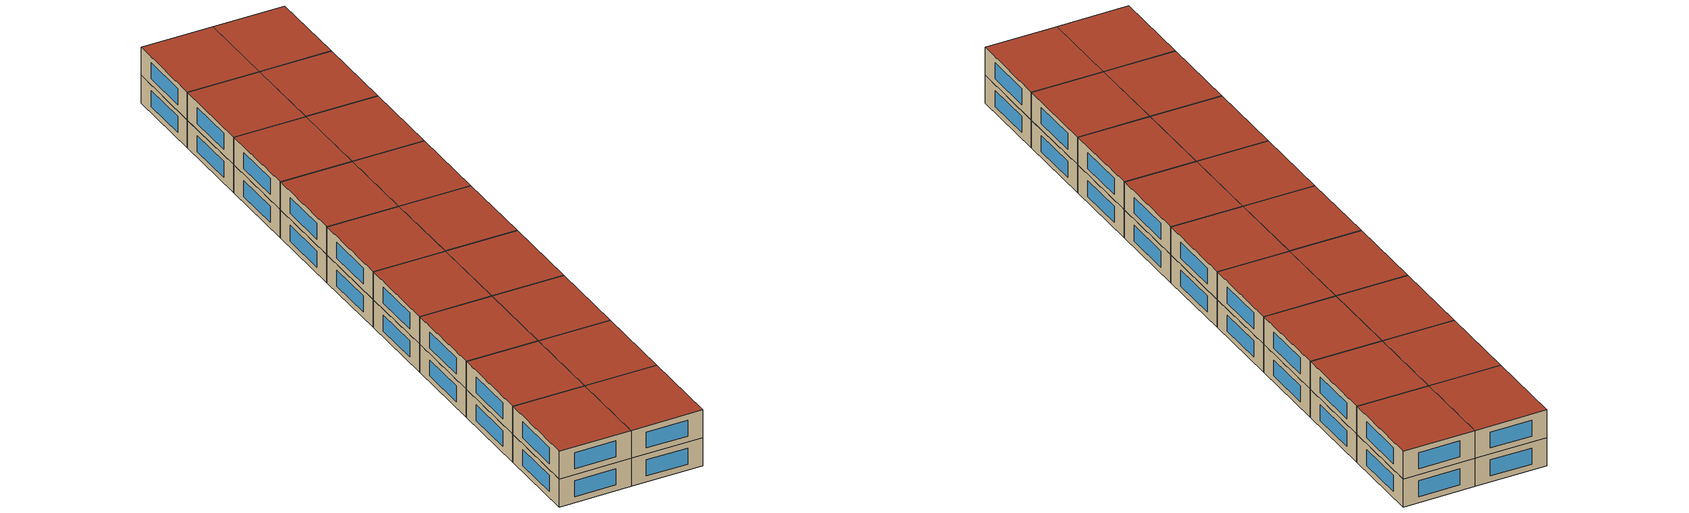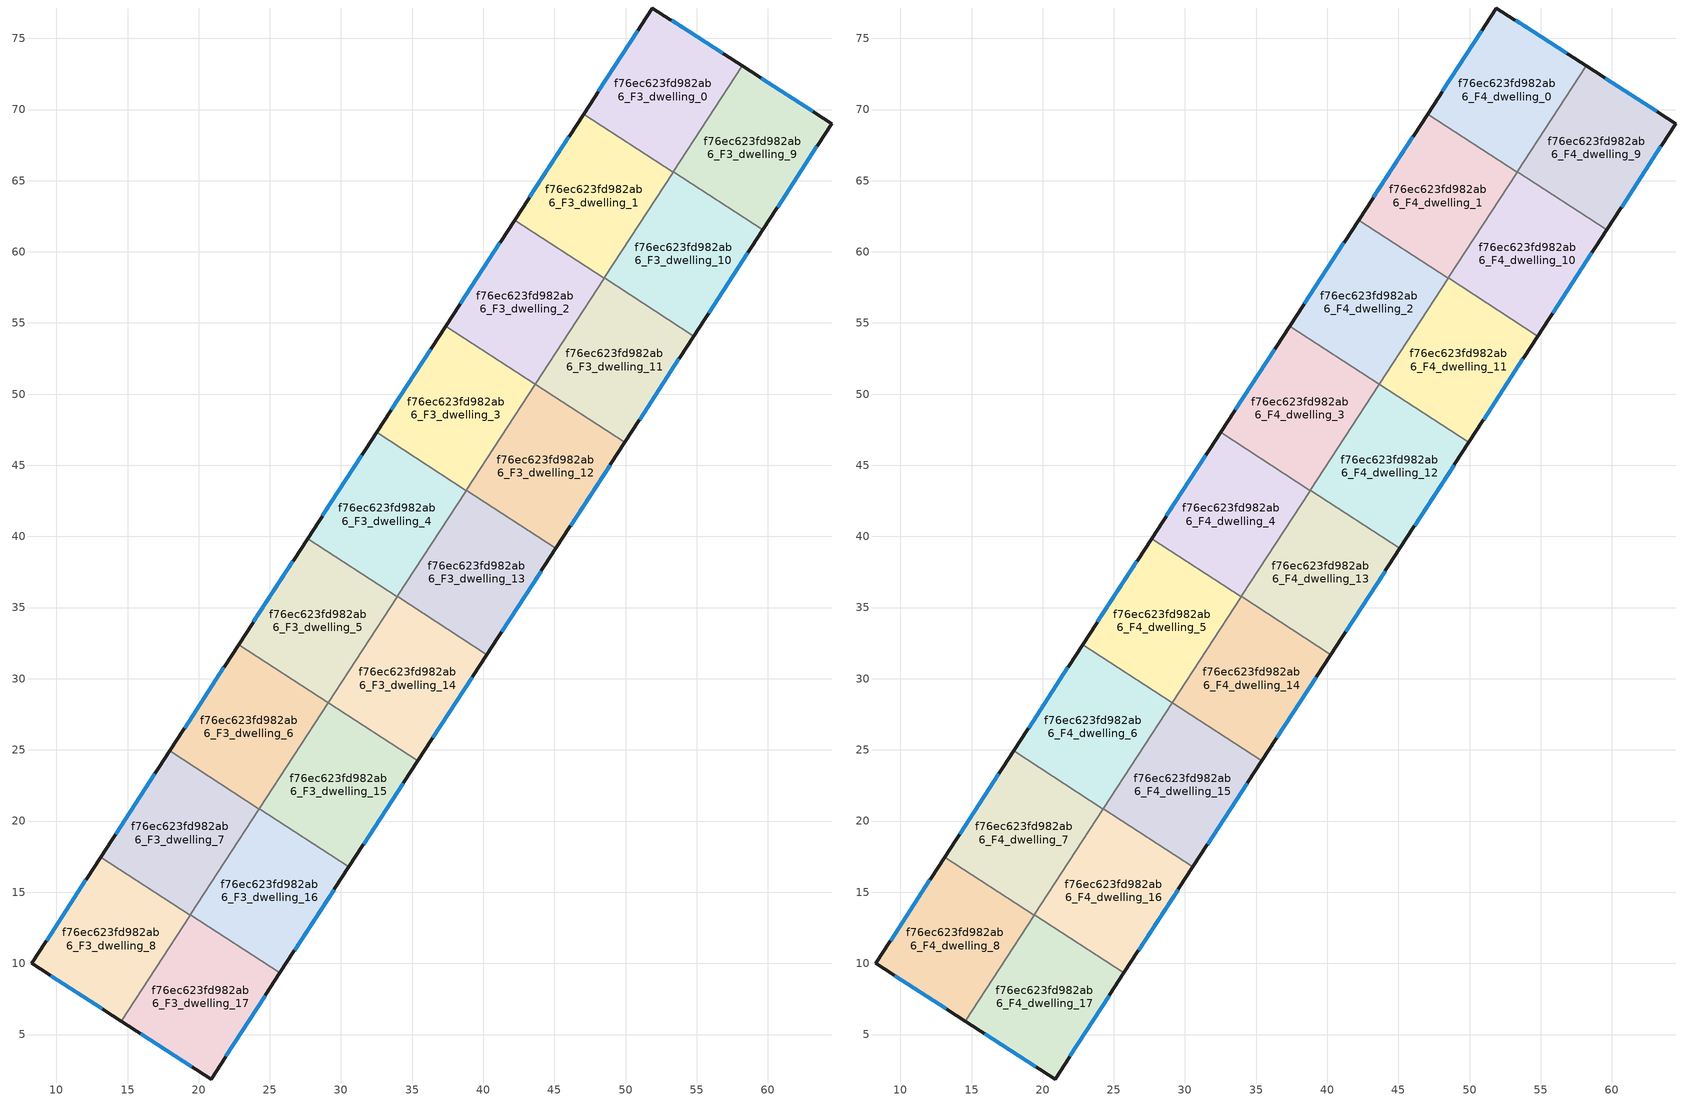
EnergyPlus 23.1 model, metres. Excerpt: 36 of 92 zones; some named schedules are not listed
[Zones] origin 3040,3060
f76ec623fd982ab6_F3_dwelling_0
 floor to f76ec623fd982ab6_F2_dwelling_0 (EU_floor_Construction): 58.19,73.07 53.34,65.6 47.05,69.68 51.89,77.13 z9
 wall outside (EU_wall_Construction): 58.19,73.07 51.89,77.13 47.05,69.68 z9:12
 wall to f76ec623fd982ab6_F3_dwelling_1 (EU_wall_Construction): 47.05,69.68 53.34,65.6 z9:12
 wall to f76ec623fd982ab6_F3_dwelling_9 (EU_wall_Construction): 53.35,65.62 58.19,73.07 z9:12
 wall to f76ec623fd982ab6_F3_dwelling_10 (EU_wall_Construction): 53.34,65.6 53.35,65.62 z9:12
 window (EU_Window_Construction): 50.85,75.54 48.09,71.28 / 56.84,73.94 53.24,76.26 z9.64:11.36
f76ec623fd982ab6_F3_dwelling_1
 floor to f76ec623fd982ab6_F2_dwelling_1 (EU_floor_Construction): 53.34,65.6 48.49,58.14 42.2,62.22 47.05,69.68 z9
 wall outside (EU_wall_Construction): 47.05,69.68 42.2,62.22 z9:12
 wall to f76ec623fd982ab6_F3_dwelling_2 (EU_wall_Construction): 42.2,62.22 48.49,58.14 z9:12
 wall to f76ec623fd982ab6_F3_dwelling_10 (EU_wall_Construction): 48.5,58.16 53.34,65.6 z9:12
 wall to f76ec623fd982ab6_F3_dwelling_11 (EU_wall_Construction): 48.49,58.14 48.5,58.16 z9:12
 window (EU_Window_Construction): 46.01,68.09 43.24,63.82 z9.64:11.36
f76ec623fd982ab6_F3_dwelling_10
 floor to f76ec623fd982ab6_F2_dwelling_10 (EU_floor_Construction): 59.64,61.53 54.79,54.07 48.5,58.16 53.35,65.62 z9
 wall outside (EU_wall_Construction): 54.79,54.07 59.64,61.53 z9:12
 wall to f76ec623fd982ab6_F3_dwelling_9 (EU_wall_Construction): 59.64,61.53 53.35,65.62 z9:12
 wall to f76ec623fd982ab6_F3_dwelling_11 (EU_wall_Construction): 48.5,58.16 54.79,54.07 z9:12
 window (EU_Window_Construction): 55.83,55.67 58.6,59.94 z9.64:11.36
f76ec623fd982ab6_F3_dwelling_11
 floor to f76ec623fd982ab6_F2_dwelling_11 (EU_floor_Construction): 54.79,54.07 49.94,46.62 43.66,50.7 48.5,58.16 z9
 wall outside (EU_wall_Construction): 49.94,46.62 54.79,54.07 z9:12
 wall to f76ec623fd982ab6_F3_dwelling_12 (EU_wall_Construction): 43.66,50.7 49.94,46.62 z9:12
 wall to f76ec623fd982ab6_F3_dwelling_2 (EU_wall_Construction): 48.49,58.14 43.66,50.7 z9:12
 window (EU_Window_Construction): 50.98,48.21 53.75,52.48 z9.64:11.36
f76ec623fd982ab6_F3_dwelling_12
 floor to f76ec623fd982ab6_F2_dwelling_12 (EU_floor_Construction): 49.94,46.62 45.1,39.16 38.81,43.24 43.66,50.7 z9
 wall outside (EU_wall_Construction): 45.1,39.16 49.94,46.62 z9:12
 wall to f76ec623fd982ab6_F3_dwelling_13 (EU_wall_Construction): 38.81,43.24 45.1,39.16 z9:12
 wall to f76ec623fd982ab6_F3_dwelling_3 (EU_wall_Construction): 43.64,50.68 38.81,43.24 z9:12
 wall to f76ec623fd982ab6_F3_dwelling_2 (EU_wall_Construction): 43.65,50.7 43.64,50.68 z9:12
 window (EU_Window_Construction): 46.13,40.75 48.9,45.02 z9.64:11.36
f76ec623fd982ab6_F3_dwelling_13
 floor to f76ec623fd982ab6_F2_dwelling_13 (EU_floor_Construction): 45.1,39.16 40.25,31.7 33.96,35.78 38.81,43.24 z9
 wall outside (EU_wall_Construction): 40.25,31.7 45.1,39.16 z9:12
 wall to f76ec623fd982ab6_F3_dwelling_14 (EU_wall_Construction): 33.96,35.78 40.25,31.7 z9:12
 wall to f76ec623fd982ab6_F3_dwelling_4 (EU_wall_Construction): 38.8,43.22 33.96,35.78 z9:12
 wall to f76ec623fd982ab6_F3_dwelling_3 (EU_wall_Construction): 38.81,43.24 38.8,43.22 z9:12
 window (EU_Window_Construction): 41.29,33.3 44.06,37.56 z9.64:11.36
f76ec623fd982ab6_F3_dwelling_14
 floor to f76ec623fd982ab6_F2_dwelling_14 (EU_floor_Construction): 40.25,31.7 35.4,24.24 29.11,28.33 33.96,35.78 z9
 wall outside (EU_wall_Construction): 35.4,24.24 40.25,31.7 z9:12
 wall to f76ec623fd982ab6_F3_dwelling_15 (EU_wall_Construction): 29.11,28.33 35.4,24.24 z9:12
 wall to f76ec623fd982ab6_F3_dwelling_5 (EU_wall_Construction): 33.95,35.76 29.11,28.33 z9:12
 wall to f76ec623fd982ab6_F3_dwelling_4 (EU_wall_Construction): 33.96,35.78 33.95,35.76 z9:12
 window (EU_Window_Construction): 36.44,25.84 39.21,30.1 z9.64:11.36
f76ec623fd982ab6_F3_dwelling_15
 floor to f76ec623fd982ab6_F2_dwelling_15 (EU_floor_Construction): 35.4,24.24 30.56,16.78 24.27,20.87 29.11,28.33 z9
 wall outside (EU_wall_Construction): 30.56,16.78 35.4,24.24 z9:12
 wall to f76ec623fd982ab6_F3_dwelling_16 (EU_wall_Construction): 24.27,20.87 30.56,16.78 z9:12
 wall to f76ec623fd982ab6_F3_dwelling_6 (EU_wall_Construction): 29.1,28.3 24.27,20.87 z9:12
 wall to f76ec623fd982ab6_F3_dwelling_5 (EU_wall_Construction): 29.11,28.33 29.1,28.3 z9:12
 window (EU_Window_Construction): 31.59,18.38 34.36,22.64 z9.64:11.36
f76ec623fd982ab6_F3_dwelling_16
 floor to f76ec623fd982ab6_F2_dwelling_16 (EU_floor_Construction): 30.56,16.78 25.71,9.32 19.42,13.41 24.27,20.87 z9
 wall outside (EU_wall_Construction): 25.71,9.32 30.56,16.78 z9:12
 wall to f76ec623fd982ab6_F3_dwelling_17 (EU_wall_Construction): 19.42,13.41 25.71,9.32 z9:12
 wall to f76ec623fd982ab6_F3_dwelling_7 (EU_wall_Construction): 24.25,20.85 19.42,13.41 z9:12
 wall to f76ec623fd982ab6_F3_dwelling_6 (EU_wall_Construction): 24.27,20.87 24.26,20.85 z9:12
 window (EU_Window_Construction): 26.75,10.92 29.52,15.18 z9.64:11.36
f76ec623fd982ab6_F3_dwelling_17
 floor to f76ec623fd982ab6_F2_dwelling_17 (EU_floor_Construction): 25.71,9.32 20.87,1.87 14.57,5.94 19.42,13.41 z9
 wall outside (EU_wall_Construction): 14.57,5.94 20.87,1.87 25.71,9.32 z9:12
 wall to f76ec623fd982ab6_F3_dwelling_8 (EU_wall_Construction): 19.41,13.39 14.57,5.94 z9:12
 wall to f76ec623fd982ab6_F3_dwelling_7 (EU_wall_Construction): 19.42,13.41 19.41,13.39 z9:12
 window (EU_Window_Construction): 21.91,3.47 24.67,7.73 / 15.92,5.07 19.52,2.74 z9.64:11.36
f76ec623fd982ab6_F3_dwelling_2
 floor to f76ec623fd982ab6_F2_dwelling_2 (EU_floor_Construction): 48.49,58.14 43.64,50.68 37.35,54.77 42.2,62.22 z9
 wall outside (EU_wall_Construction): 42.2,62.22 37.35,54.77 z9:12
 wall to f76ec623fd982ab6_F3_dwelling_3 (EU_wall_Construction): 37.35,54.77 43.64,50.68 z9:12
 window (EU_Window_Construction): 41.16,60.63 38.39,56.36 z9.64:11.36
f76ec623fd982ab6_F3_dwelling_3
 floor to f76ec623fd982ab6_F2_dwelling_3 (EU_floor_Construction): 43.64,50.68 38.79,43.22 32.51,47.31 37.35,54.77 z9
 wall outside (EU_wall_Construction): 37.35,54.77 32.51,47.31 z9:12
 wall to f76ec623fd982ab6_F3_dwelling_4 (EU_wall_Construction): 32.51,47.31 38.79,43.22 z9:12
 window (EU_Window_Construction): 36.32,53.17 33.55,48.91 z9.64:11.36
f76ec623fd982ab6_F3_dwelling_4
 floor to f76ec623fd982ab6_F2_dwelling_4 (EU_floor_Construction): 38.79,43.22 33.95,35.76 27.66,39.85 32.51,47.31 z9
 wall outside (EU_wall_Construction): 32.51,47.31 27.66,39.85 z9:12
 wall to f76ec623fd982ab6_F3_dwelling_5 (EU_wall_Construction): 27.66,39.85 33.95,35.76 z9:12
 window (EU_Window_Construction): 31.47,45.71 28.7,41.45 z9.64:11.36
f76ec623fd982ab6_F3_dwelling_5
 floor to f76ec623fd982ab6_F2_dwelling_5 (EU_floor_Construction): 33.95,35.76 29.1,28.3 22.82,32.39 27.66,39.85 z9
 wall outside (EU_wall_Construction): 27.66,39.85 22.82,32.39 z9:12
 wall to f76ec623fd982ab6_F3_dwelling_6 (EU_wall_Construction): 22.82,32.39 29.1,28.3 z9:12
 window (EU_Window_Construction): 26.62,38.25 23.85,33.99 z9.64:11.36
f76ec623fd982ab6_F3_dwelling_6
 floor to f76ec623fd982ab6_F2_dwelling_6 (EU_floor_Construction): 29.1,28.3 24.26,20.85 17.97,24.93 22.82,32.39 z9
 wall outside (EU_wall_Construction): 22.82,32.39 17.97,24.93 z9:12
 wall to f76ec623fd982ab6_F3_dwelling_7 (EU_wall_Construction): 17.97,24.93 24.26,20.85 z9:12
 window (EU_Window_Construction): 21.78,30.79 19.01,26.53 z9.64:11.36
f76ec623fd982ab6_F3_dwelling_7
 floor to f76ec623fd982ab6_F2_dwelling_7 (EU_floor_Construction): 24.26,20.85 19.41,13.39 13.12,17.47 17.97,24.93 z9
 wall outside (EU_wall_Construction): 17.97,24.93 13.12,17.47 z9:12
 wall to f76ec623fd982ab6_F3_dwelling_8 (EU_wall_Construction): 13.12,17.47 19.41,13.39 z9:12
 window (EU_Window_Construction): 16.93,23.33 14.16,19.07 z9.64:11.36
f76ec623fd982ab6_F3_dwelling_8
 floor to f76ec623fd982ab6_F2_dwelling_8 (EU_floor_Construction): 19.41,13.39 14.57,5.94 8.27,10 13.12,17.47 z9
 wall outside (EU_wall_Construction): 13.12,17.47 8.27,10 14.57,5.94 z9:12
 window (EU_Window_Construction): 9.62,9.13 13.22,6.81 / 12.08,15.87 9.31,11.6 z9.64:11.36
f76ec623fd982ab6_F3_dwelling_9
 floor to f76ec623fd982ab6_F2_dwelling_9 (EU_floor_Construction): 64.49,69 59.64,61.53 53.35,65.62 58.19,73.07 z9
 wall outside (EU_wall_Construction): 59.64,61.53 64.49,69 58.19,73.07 z9:12
 window (EU_Window_Construction): 63.14,69.87 59.54,72.2 / 60.68,63.13 63.45,67.4 z9.64:11.36
f76ec623fd982ab6_F4_dwelling_0
 floor to f76ec623fd982ab6_F3_dwelling_0 (EU_floor_Construction): 58.19,73.07 53.34,65.6 47.05,69.68 51.89,77.13 z12
 wall outside (EU_wall_Construction): 58.19,73.07 51.89,77.13 47.05,69.68 z12:15
 wall to f76ec623fd982ab6_F4_dwelling_1 (EU_wall_Construction): 47.05,69.68 53.34,65.6 z12:15
 wall to f76ec623fd982ab6_F4_dwelling_9 (EU_wall_Construction): 53.35,65.62 58.19,73.07 z12:15
 wall to f76ec623fd982ab6_F4_dwelling_10 (EU_wall_Construction): 53.34,65.6 53.35,65.62 z12:15
 window (EU_Window_Construction): 50.85,75.54 48.09,71.28 / 56.84,73.94 53.24,76.26 z12.64:14.36
 roof outside (EU_roof_Construction): 53.34,65.6 58.19,73.07 51.89,77.13 47.05,69.68 z15
f76ec623fd982ab6_F4_dwelling_1
 floor to f76ec623fd982ab6_F3_dwelling_1 (EU_floor_Construction): 53.34,65.6 48.49,58.14 42.2,62.22 47.05,69.68 z12
 wall outside (EU_wall_Construction): 47.05,69.68 42.2,62.22 z12:15
 wall to f76ec623fd982ab6_F4_dwelling_2 (EU_wall_Construction): 42.2,62.22 48.49,58.14 z12:15
 wall to f76ec623fd982ab6_F4_dwelling_10 (EU_wall_Construction): 48.5,58.16 53.34,65.6 z12:15
 wall to f76ec623fd982ab6_F4_dwelling_11 (EU_wall_Construction): 48.49,58.14 48.5,58.16 z12:15
 window (EU_Window_Construction): 46.01,68.09 43.24,63.82 z12.64:14.36
 roof outside (EU_roof_Construction): 48.49,58.14 53.34,65.6 47.05,69.68 42.2,62.22 z15
f76ec623fd982ab6_F4_dwelling_10
 floor to f76ec623fd982ab6_F3_dwelling_10 (EU_floor_Construction): 59.64,61.53 54.79,54.07 48.5,58.16 53.35,65.62 z12
 wall outside (EU_wall_Construction): 54.79,54.07 59.64,61.53 z12:15
 wall to f76ec623fd982ab6_F4_dwelling_9 (EU_wall_Construction): 59.64,61.53 53.35,65.62 z12:15
 wall to f76ec623fd982ab6_F4_dwelling_11 (EU_wall_Construction): 48.5,58.16 54.79,54.07 z12:15
 window (EU_Window_Construction): 55.83,55.67 58.6,59.94 z12.64:14.36
 roof outside (EU_roof_Construction): 54.79,54.07 59.64,61.53 53.35,65.62 48.5,58.16 z15
f76ec623fd982ab6_F4_dwelling_11
 floor to f76ec623fd982ab6_F3_dwelling_11 (EU_floor_Construction): 54.79,54.07 49.94,46.62 43.66,50.7 48.5,58.16 z12
 wall outside (EU_wall_Construction): 49.94,46.62 54.79,54.07 z12:15
 wall to f76ec623fd982ab6_F4_dwelling_12 (EU_wall_Construction): 43.66,50.7 49.94,46.62 z12:15
 wall to f76ec623fd982ab6_F4_dwelling_2 (EU_wall_Construction): 48.49,58.14 43.66,50.7 z12:15
 window (EU_Window_Construction): 50.98,48.21 53.75,52.48 z12.64:14.36
 roof outside (EU_roof_Construction): 49.94,46.62 54.79,54.07 48.5,58.16 43.66,50.7 z15
f76ec623fd982ab6_F4_dwelling_12
 floor to f76ec623fd982ab6_F3_dwelling_12 (EU_floor_Construction): 49.94,46.62 45.1,39.16 38.81,43.24 43.66,50.7 z12
 wall outside (EU_wall_Construction): 45.1,39.16 49.94,46.62 z12:15
 wall to f76ec623fd982ab6_F4_dwelling_13 (EU_wall_Construction): 38.81,43.24 45.1,39.16 z12:15
 wall to f76ec623fd982ab6_F4_dwelling_3 (EU_wall_Construction): 43.64,50.68 38.81,43.24 z12:15
 wall to f76ec623fd982ab6_F4_dwelling_2 (EU_wall_Construction): 43.65,50.7 43.64,50.68 z12:15
 window (EU_Window_Construction): 46.13,40.75 48.9,45.02 z12.64:14.36
 roof outside (EU_roof_Construction): 45.1,39.16 49.94,46.62 43.66,50.7 38.81,43.24 z15
f76ec623fd982ab6_F4_dwelling_13
 floor to f76ec623fd982ab6_F3_dwelling_13 (EU_floor_Construction): 45.1,39.16 40.25,31.7 33.96,35.78 38.81,43.24 z12
 wall outside (EU_wall_Construction): 40.25,31.7 45.1,39.16 z12:15
 wall to f76ec623fd982ab6_F4_dwelling_14 (EU_wall_Construction): 33.96,35.78 40.25,31.7 z12:15
 wall to f76ec623fd982ab6_F4_dwelling_4 (EU_wall_Construction): 38.8,43.22 33.96,35.78 z12:15
 wall to f76ec623fd982ab6_F4_dwelling_3 (EU_wall_Construction): 38.81,43.24 38.8,43.22 z12:15
 window (EU_Window_Construction): 41.29,33.3 44.06,37.56 z12.64:14.36
 roof outside (EU_roof_Construction): 40.25,31.7 45.1,39.16 38.81,43.24 33.96,35.78 z15
f76ec623fd982ab6_F4_dwelling_14
 floor to f76ec623fd982ab6_F3_dwelling_14 (EU_floor_Construction): 40.25,31.7 35.4,24.24 29.11,28.33 33.96,35.78 z12
 wall outside (EU_wall_Construction): 35.4,24.24 40.25,31.7 z12:15
 wall to f76ec623fd982ab6_F4_dwelling_15 (EU_wall_Construction): 29.11,28.33 35.4,24.24 z12:15
 wall to f76ec623fd982ab6_F4_dwelling_5 (EU_wall_Construction): 33.95,35.76 29.11,28.33 z12:15
 wall to f76ec623fd982ab6_F4_dwelling_4 (EU_wall_Construction): 33.96,35.78 33.95,35.76 z12:15
 window (EU_Window_Construction): 36.44,25.84 39.21,30.1 z12.64:14.36
 roof outside (EU_roof_Construction): 35.4,24.24 40.25,31.7 33.96,35.78 29.11,28.33 z15
f76ec623fd982ab6_F4_dwelling_15
 floor to f76ec623fd982ab6_F3_dwelling_15 (EU_floor_Construction): 35.4,24.24 30.56,16.78 24.27,20.87 29.11,28.33 z12
 wall outside (EU_wall_Construction): 30.56,16.78 35.4,24.24 z12:15
 wall to f76ec623fd982ab6_F4_dwelling_16 (EU_wall_Construction): 24.27,20.87 30.56,16.78 z12:15
 wall to f76ec623fd982ab6_F4_dwelling_6 (EU_wall_Construction): 29.1,28.3 24.27,20.87 z12:15
 wall to f76ec623fd982ab6_F4_dwelling_5 (EU_wall_Construction): 29.11,28.33 29.1,28.3 z12:15
 window (EU_Window_Construction): 31.59,18.38 34.36,22.64 z12.64:14.36
 roof outside (EU_roof_Construction): 30.56,16.78 35.4,24.24 29.11,28.33 24.27,20.87 z15
f76ec623fd982ab6_F4_dwelling_16
 floor to f76ec623fd982ab6_F3_dwelling_16 (EU_floor_Construction): 30.56,16.78 25.71,9.32 19.42,13.41 24.27,20.87 z12
 wall outside (EU_wall_Construction): 25.71,9.32 30.56,16.78 z12:15
 wall to f76ec623fd982ab6_F4_dwelling_17 (EU_wall_Construction): 19.42,13.41 25.71,9.32 z12:15
 wall to f76ec623fd982ab6_F4_dwelling_7 (EU_wall_Construction): 24.25,20.85 19.42,13.41 z12:15
 wall to f76ec623fd982ab6_F4_dwelling_6 (EU_wall_Construction): 24.27,20.87 24.26,20.85 z12:15
 window (EU_Window_Construction): 26.75,10.92 29.52,15.18 z12.64:14.36
 roof outside (EU_roof_Construction): 25.71,9.32 30.56,16.78 24.27,20.87 19.42,13.41 z15
f76ec623fd982ab6_F4_dwelling_17
 floor to f76ec623fd982ab6_F3_dwelling_17 (EU_floor_Construction): 25.71,9.32 20.87,1.87 14.57,5.94 19.42,13.41 z12
 wall outside (EU_wall_Construction): 14.57,5.94 20.87,1.87 25.71,9.32 z12:15
 wall to f76ec623fd982ab6_F4_dwelling_8 (EU_wall_Construction): 19.41,13.39 14.57,5.94 z12:15
 wall to f76ec623fd982ab6_F4_dwelling_7 (EU_wall_Construction): 19.42,13.41 19.41,13.39 z12:15
 window (EU_Window_Construction): 21.91,3.47 24.67,7.73 / 15.92,5.07 19.52,2.74 z12.64:14.36
 roof outside (EU_roof_Construction): 20.87,1.87 25.71,9.32 19.42,13.41 14.57,5.94 z15
f76ec623fd982ab6_F4_dwelling_2
 floor to f76ec623fd982ab6_F3_dwelling_2 (EU_floor_Construction): 48.49,58.14 43.64,50.68 37.35,54.77 42.2,62.22 z12
 wall outside (EU_wall_Construction): 42.2,62.22 37.35,54.77 z12:15
 wall to f76ec623fd982ab6_F4_dwelling_3 (EU_wall_Construction): 37.35,54.77 43.64,50.68 z12:15
 window (EU_Window_Construction): 41.16,60.63 38.39,56.36 z12.64:14.36
 roof outside (EU_roof_Construction): 43.64,50.68 48.49,58.14 42.2,62.22 37.35,54.77 z15
f76ec623fd982ab6_F4_dwelling_3
 floor to f76ec623fd982ab6_F3_dwelling_3 (EU_floor_Construction): 43.64,50.68 38.79,43.22 32.51,47.31 37.35,54.77 z12
 wall outside (EU_wall_Construction): 37.35,54.77 32.51,47.31 z12:15
 wall to f76ec623fd982ab6_F4_dwelling_4 (EU_wall_Construction): 32.51,47.31 38.79,43.22 z12:15
 window (EU_Window_Construction): 36.32,53.17 33.55,48.91 z12.64:14.36
 roof outside (EU_roof_Construction): 38.79,43.22 43.64,50.68 37.35,54.77 32.51,47.31 z15
f76ec623fd982ab6_F4_dwelling_4
 floor to f76ec623fd982ab6_F3_dwelling_4 (EU_floor_Construction): 38.79,43.22 33.95,35.76 27.66,39.85 32.51,47.31 z12
 wall outside (EU_wall_Construction): 32.51,47.31 27.66,39.85 z12:15
 wall to f76ec623fd982ab6_F4_dwelling_5 (EU_wall_Construction): 27.66,39.85 33.95,35.76 z12:15
 window (EU_Window_Construction): 31.47,45.71 28.7,41.45 z12.64:14.36
 roof outside (EU_roof_Construction): 33.95,35.76 38.79,43.22 32.51,47.31 27.66,39.85 z15
f76ec623fd982ab6_F4_dwelling_5
 floor to f76ec623fd982ab6_F3_dwelling_5 (EU_floor_Construction): 33.95,35.76 29.1,28.3 22.82,32.39 27.66,39.85 z12
 wall outside (EU_wall_Construction): 27.66,39.85 22.82,32.39 z12:15
 wall to f76ec623fd982ab6_F4_dwelling_6 (EU_wall_Construction): 22.82,32.39 29.1,28.3 z12:15
 window (EU_Window_Construction): 26.62,38.25 23.85,33.99 z12.64:14.36
 roof outside (EU_roof_Construction): 29.1,28.3 33.95,35.76 27.66,39.85 22.82,32.39 z15
f76ec623fd982ab6_F4_dwelling_6
 floor to f76ec623fd982ab6_F3_dwelling_6 (EU_floor_Construction): 29.1,28.3 24.26,20.85 17.97,24.93 22.82,32.39 z12
 wall outside (EU_wall_Construction): 22.82,32.39 17.97,24.93 z12:15
 wall to f76ec623fd982ab6_F4_dwelling_7 (EU_wall_Construction): 17.97,24.93 24.26,20.85 z12:15
 window (EU_Window_Construction): 21.78,30.79 19.01,26.53 z12.64:14.36
 roof outside (EU_roof_Construction): 24.26,20.85 29.1,28.3 22.82,32.39 17.97,24.93 z15
f76ec623fd982ab6_F4_dwelling_7
 floor to f76ec623fd982ab6_F3_dwelling_7 (EU_floor_Construction): 24.26,20.85 19.41,13.39 13.12,17.47 17.97,24.93 z12
 wall outside (EU_wall_Construction): 17.97,24.93 13.12,17.47 z12:15
 wall to f76ec623fd982ab6_F4_dwelling_8 (EU_wall_Construction): 13.12,17.47 19.41,13.39 z12:15
 window (EU_Window_Construction): 16.93,23.33 14.16,19.07 z12.64:14.36
 roof outside (EU_roof_Construction): 19.41,13.39 24.26,20.85 17.97,24.93 13.12,17.47 z15
f76ec623fd982ab6_F4_dwelling_8
 floor to f76ec623fd982ab6_F3_dwelling_8 (EU_floor_Construction): 19.41,13.39 14.57,5.94 8.27,10 13.12,17.47 z12
 wall outside (EU_wall_Construction): 13.12,17.47 8.27,10 14.57,5.94 z12:15
 window (EU_Window_Construction): 9.62,9.13 13.22,6.81 / 12.08,15.87 9.31,11.6 z12.64:14.36
 roof outside (EU_roof_Construction): 14.57,5.94 19.41,13.39 13.12,17.47 8.27,10 z15
f76ec623fd982ab6_F4_dwelling_9
 floor to f76ec623fd982ab6_F3_dwelling_9 (EU_floor_Construction): 64.49,69 59.64,61.53 53.35,65.62 58.19,73.07 z12
 wall outside (EU_wall_Construction): 59.64,61.53 64.49,69 58.19,73.07 z12:15
 window (EU_Window_Construction): 63.14,69.87 59.54,72.2 / 60.68,63.13 63.45,67.4 z12.64:14.36
 roof outside (EU_roof_Construction): 59.64,61.53 64.49,69 58.19,73.07 53.35,65.62 z15
[Building]
EU S2 Campaign: North Axis=0; Terrain=City; Solar Distribution=FullExterior
[Site:Location]
Yerevan-Zvartnots.Intl.AP: Latitude=40.15; Longitude=44.383; Time Zone=4; Elevation=854
[SizingPeriod:WeatherFileDays]
AnnualSizingPeriod: Begin Month=1; Begin Day of Month=1; End Month=12; End Day of Month=31; Day of Week for Start Day=Monday; Use Weather File Daylight Saving Period=No; Use Weather File Rain and Snow Indicators=No
[MATERIAL]
EU_InternalMass_Material: Roughness=MediumRough; Thickness=0.1; Conductivity=1; Density=1800; Specific Heat=900; Thermal Absorptance=0.9; Solar Absorptance=0.7; Visible Absorptance=0.7
[MATERIAL:NOMASS] Roughness=MediumRough; Thermal Absorptance=0.9; Solar Absorptance=0.7; Visible Absorptance=0.7
Name | Thermal Resistance
EU_wall_NoMass | 1.05043
EU_roof_NoMass | 1.45357
EU_floor_NoMass | 0.478065
[WINDOWMATERIAL:SIMPLEGLAZINGSYSTEM]
EU_Window_SimpleGlazing: UFactor=2.5566; Solar Heat Gain Coefficient=0.75; Visible Transmittance=0.75
[CONSTRUCTION]
EU_wall_Construction: EU_wall_NoMass
EU_roof_Construction: EU_roof_NoMass
EU_floor_Construction: EU_floor_NoMass
EU_Window_Construction: EU_Window_SimpleGlazing
EU_InternalMass_Construction: EU_InternalMass_Material
[ZONE] Type=1; Multiplier=1; Ceiling Height=autocalculate; Floor Area=autocalculate; Part of Total Floor Area=Yes
Name | Volume
f76ec623fd982ab6_F3_dwelling_0; f76ec623fd982ab6_F4_dwelling_0 | 200.078
f76ec623fd982ab6_F3_dwelling_1; f76ec623fd982ab6_F4_dwelling_1; f76ec623fd982ab6_F3_dwelling_12; f76ec623fd982ab6_F4_dwelling_12 | 200.084
f76ec623fd982ab6_F3_dwelling_10; f76ec623fd982ab6_F4_dwelling_10; f76ec623fd982ab6_F3_dwelling_11; f76ec623fd982ab6_F4_dwelling_11; f76ec623fd982ab6_F3_dwelling_14; f76ec623fd982ab6_F4_dwelling_14 | 200.121
f76ec623fd982ab6_F3_dwelling_13; f76ec623fd982ab6_F4_dwelling_13 | 200.104
f76ec623fd982ab6_F3_dwelling_15; f76ec623fd982ab6_F4_dwelling_15 | 200.102
f76ec623fd982ab6_F3_dwelling_16; f76ec623fd982ab6_F4_dwelling_16 | 200.124
f76ec623fd982ab6_F3_dwelling_17; f76ec623fd982ab6_F4_dwelling_17 | 200.098
f76ec623fd982ab6_F3_dwelling_2; f76ec623fd982ab6_F4_dwelling_2; f76ec623fd982ab6_F3_dwelling_3; f76ec623fd982ab6_F4_dwelling_3; f76ec623fd982ab6_F3_dwelling_5; f76ec623fd982ab6_F4_dwelling_5 | 200.082
f76ec623fd982ab6_F3_dwelling_4; f76ec623fd982ab6_F4_dwelling_4 | 200.072
f76ec623fd982ab6_F3_dwelling_6; f76ec623fd982ab6_F4_dwelling_6; f76ec623fd982ab6_F3_dwelling_7; f76ec623fd982ab6_F4_dwelling_7 | 200.099
f76ec623fd982ab6_F3_dwelling_8; f76ec623fd982ab6_F4_dwelling_8 | 200.076
f76ec623fd982ab6_F3_dwelling_9; f76ec623fd982ab6_F4_dwelling_9 | 200.115
[INTERNALMASS] Construction=EU_InternalMass_Construction
Name | Zone or ZoneList | Surface Area
f76ec623fd982ab6_F3_dwelling_0_EU_InternalMass | f76ec623fd982ab6_F3_dwelling_0 | 66.6927
f76ec623fd982ab6_F3_dwelling_1_EU_InternalMass | f76ec623fd982ab6_F3_dwelling_1 | 66.6947
f76ec623fd982ab6_F3_dwelling_2_EU_InternalMass | f76ec623fd982ab6_F3_dwelling_2 | 66.694
f76ec623fd982ab6_F3_dwelling_3_EU_InternalMass | f76ec623fd982ab6_F3_dwelling_3 | 66.694
f76ec623fd982ab6_F3_dwelling_4_EU_InternalMass | f76ec623fd982ab6_F3_dwelling_4 | 66.6981
f76ec623fd982ab6_F3_dwelling_5_EU_InternalMass | f76ec623fd982ab6_F3_dwelling_5 | 66.694
f76ec623fd982ab6_F3_dwelling_6_EU_InternalMass | f76ec623fd982ab6_F3_dwelling_6 | 66.6996
f76ec623fd982ab6_F3_dwelling_7_EU_InternalMass | f76ec623fd982ab6_F3_dwelling_7 | 66.6996
f76ec623fd982ab6_F3_dwelling_8_EU_InternalMass | f76ec623fd982ab6_F3_dwelling_8 | 66.692
f76ec623fd982ab6_F3_dwelling_9_EU_InternalMass | f76ec623fd982ab6_F3_dwelling_9 | 66.705
f76ec623fd982ab6_F3_dwelling_10_EU_InternalMass | f76ec623fd982ab6_F3_dwelling_10 | 66.707
f76ec623fd982ab6_F3_dwelling_11_EU_InternalMass | f76ec623fd982ab6_F3_dwelling_11 | 66.707
f76ec623fd982ab6_F3_dwelling_12_EU_InternalMass | f76ec623fd982ab6_F3_dwelling_12 | 66.695
f76ec623fd982ab6_F3_dwelling_13_EU_InternalMass | f76ec623fd982ab6_F3_dwelling_13 | 66.7013
f76ec623fd982ab6_F3_dwelling_14_EU_InternalMass | f76ec623fd982ab6_F3_dwelling_14 | 66.707
f76ec623fd982ab6_F3_dwelling_15_EU_InternalMass | f76ec623fd982ab6_F3_dwelling_15 | 66.7007
f76ec623fd982ab6_F3_dwelling_16_EU_InternalMass | f76ec623fd982ab6_F3_dwelling_16 | 66.7078
f76ec623fd982ab6_F3_dwelling_17_EU_InternalMass | f76ec623fd982ab6_F3_dwelling_17 | 66.6994
f76ec623fd982ab6_F4_dwelling_0_EU_InternalMass | f76ec623fd982ab6_F4_dwelling_0 | 66.6927
f76ec623fd982ab6_F4_dwelling_1_EU_InternalMass | f76ec623fd982ab6_F4_dwelling_1 | 66.6947
f76ec623fd982ab6_F4_dwelling_2_EU_InternalMass | f76ec623fd982ab6_F4_dwelling_2 | 66.694
f76ec623fd982ab6_F4_dwelling_3_EU_InternalMass | f76ec623fd982ab6_F4_dwelling_3 | 66.694
f76ec623fd982ab6_F4_dwelling_4_EU_InternalMass | f76ec623fd982ab6_F4_dwelling_4 | 66.6981
f76ec623fd982ab6_F4_dwelling_5_EU_InternalMass | f76ec623fd982ab6_F4_dwelling_5 | 66.694
f76ec623fd982ab6_F4_dwelling_6_EU_InternalMass | f76ec623fd982ab6_F4_dwelling_6 | 66.6996
f76ec623fd982ab6_F4_dwelling_7_EU_InternalMass | f76ec623fd982ab6_F4_dwelling_7 | 66.6996
f76ec623fd982ab6_F4_dwelling_8_EU_InternalMass | f76ec623fd982ab6_F4_dwelling_8 | 66.692
f76ec623fd982ab6_F4_dwelling_9_EU_InternalMass | f76ec623fd982ab6_F4_dwelling_9 | 66.705
f76ec623fd982ab6_F4_dwelling_10_EU_InternalMass | f76ec623fd982ab6_F4_dwelling_10 | 66.707
f76ec623fd982ab6_F4_dwelling_11_EU_InternalMass | f76ec623fd982ab6_F4_dwelling_11 | 66.707
f76ec623fd982ab6_F4_dwelling_12_EU_InternalMass | f76ec623fd982ab6_F4_dwelling_12 | 66.695
f76ec623fd982ab6_F4_dwelling_13_EU_InternalMass | f76ec623fd982ab6_F4_dwelling_13 | 66.7013
f76ec623fd982ab6_F4_dwelling_14_EU_InternalMass | f76ec623fd982ab6_F4_dwelling_14 | 66.707
f76ec623fd982ab6_F4_dwelling_15_EU_InternalMass | f76ec623fd982ab6_F4_dwelling_15 | 66.7007
f76ec623fd982ab6_F4_dwelling_16_EU_InternalMass | f76ec623fd982ab6_F4_dwelling_16 | 66.7078
f76ec623fd982ab6_F4_dwelling_17_EU_InternalMass | f76ec623fd982ab6_F4_dwelling_17 | 66.6994
[OTHEREQUIPMENT] Fuel Type=Electricity; Design Level Calculation Method=Watts/Area; Power per Zone Floor Area=1; Fraction Latent=0; Fraction Radiant=0; Fraction Lost=0; Carbon Dioxide Generation Rate=0; EndUse Subcategory=EU_Step8_InternalGains
Name | Zone or ZoneList or Space or SpaceList | Schedule
EU_Step8_InternalGain_f76ec623fd982ab6_F3_dwelling_0_f000 | f76ec623fd982ab6_F3_dwelling_0 | EU_Step8_GainSchedule_f76ec623fd982ab6_F3_dwelling_0_f000
EU_Step8_InternalGain_f76ec623fd982ab6_F3_dwelling_1_f000 | f76ec623fd982ab6_F3_dwelling_1 | EU_Step8_GainSchedule_f76ec623fd982ab6_F3_dwelling_1_f000
EU_Step8_InternalGain_f76ec623fd982ab6_F3_dwelling_2_f000 | f76ec623fd982ab6_F3_dwelling_2 | EU_Step8_GainSchedule_f76ec623fd982ab6_F3_dwelling_2_f000
EU_Step8_InternalGain_f76ec623fd982ab6_F3_dwelling_3_f000 | f76ec623fd982ab6_F3_dwelling_3 | EU_Step8_GainSchedule_f76ec623fd982ab6_F3_dwelling_3_f000
EU_Step8_InternalGain_f76ec623fd982ab6_F3_dwelling_4_f000 | f76ec623fd982ab6_F3_dwelling_4 | EU_Step8_GainSchedule_f76ec623fd982ab6_F3_dwelling_4_f000
EU_Step8_InternalGain_f76ec623fd982ab6_F3_dwelling_5_f000 | f76ec623fd982ab6_F3_dwelling_5 | EU_Step8_GainSchedule_f76ec623fd982ab6_F3_dwelling_5_f000
EU_Step8_InternalGain_f76ec623fd982ab6_F3_dwelling_6_f000 | f76ec623fd982ab6_F3_dwelling_6 | EU_Step8_GainSchedule_f76ec623fd982ab6_F3_dwelling_6_f000
EU_Step8_InternalGain_f76ec623fd982ab6_F3_dwelling_7_f000 | f76ec623fd982ab6_F3_dwelling_7 | EU_Step8_GainSchedule_f76ec623fd982ab6_F3_dwelling_7_f000
EU_Step8_InternalGain_f76ec623fd982ab6_F3_dwelling_8_f000 | f76ec623fd982ab6_F3_dwelling_8 | EU_Step8_GainSchedule_f76ec623fd982ab6_F3_dwelling_8_f000
EU_Step8_InternalGain_f76ec623fd982ab6_F3_dwelling_9_f000 | f76ec623fd982ab6_F3_dwelling_9 | EU_Step8_GainSchedule_f76ec623fd982ab6_F3_dwelling_9_f000
EU_Step8_InternalGain_f76ec623fd982ab6_F3_dwelling_10_f000 | f76ec623fd982ab6_F3_dwelling_10 | EU_Step8_GainSchedule_f76ec623fd982ab6_F3_dwelling_10_f000
EU_Step8_InternalGain_f76ec623fd982ab6_F3_dwelling_11_f000 | f76ec623fd982ab6_F3_dwelling_11 | EU_Step8_GainSchedule_f76ec623fd982ab6_F3_dwelling_11_f000
EU_Step8_InternalGain_f76ec623fd982ab6_F3_dwelling_12_f000 | f76ec623fd982ab6_F3_dwelling_12 | EU_Step8_GainSchedule_f76ec623fd982ab6_F3_dwelling_12_f000
EU_Step8_InternalGain_f76ec623fd982ab6_F3_dwelling_13_f000 | f76ec623fd982ab6_F3_dwelling_13 | EU_Step8_GainSchedule_f76ec623fd982ab6_F3_dwelling_13_f000
EU_Step8_InternalGain_f76ec623fd982ab6_F3_dwelling_14_f000 | f76ec623fd982ab6_F3_dwelling_14 | EU_Step8_GainSchedule_f76ec623fd982ab6_F3_dwelling_14_f000
EU_Step8_InternalGain_f76ec623fd982ab6_F3_dwelling_15_f000 | f76ec623fd982ab6_F3_dwelling_15 | EU_Step8_GainSchedule_f76ec623fd982ab6_F3_dwelling_15_f000
EU_Step8_InternalGain_f76ec623fd982ab6_F3_dwelling_16_f000 | f76ec623fd982ab6_F3_dwelling_16 | EU_Step8_GainSchedule_f76ec623fd982ab6_F3_dwelling_16_f000
EU_Step8_InternalGain_f76ec623fd982ab6_F3_dwelling_17_f000 | f76ec623fd982ab6_F3_dwelling_17 | EU_Step8_GainSchedule_f76ec623fd982ab6_F3_dwelling_17_f000
EU_Step8_InternalGain_f76ec623fd982ab6_F4_dwelling_0_f000 | f76ec623fd982ab6_F4_dwelling_0 | EU_Step8_GainSchedule_f76ec623fd982ab6_F4_dwelling_0_f000
EU_Step8_InternalGain_f76ec623fd982ab6_F4_dwelling_1_f000 | f76ec623fd982ab6_F4_dwelling_1 | EU_Step8_GainSchedule_f76ec623fd982ab6_F4_dwelling_1_f000
EU_Step8_InternalGain_f76ec623fd982ab6_F4_dwelling_2_f000 | f76ec623fd982ab6_F4_dwelling_2 | EU_Step8_GainSchedule_f76ec623fd982ab6_F4_dwelling_2_f000
EU_Step8_InternalGain_f76ec623fd982ab6_F4_dwelling_3_f000 | f76ec623fd982ab6_F4_dwelling_3 | EU_Step8_GainSchedule_f76ec623fd982ab6_F4_dwelling_3_f000
EU_Step8_InternalGain_f76ec623fd982ab6_F4_dwelling_4_f000 | f76ec623fd982ab6_F4_dwelling_4 | EU_Step8_GainSchedule_f76ec623fd982ab6_F4_dwelling_4_f000
EU_Step8_InternalGain_f76ec623fd982ab6_F4_dwelling_5_f000 | f76ec623fd982ab6_F4_dwelling_5 | EU_Step8_GainSchedule_f76ec623fd982ab6_F4_dwelling_5_f000
EU_Step8_InternalGain_f76ec623fd982ab6_F4_dwelling_6_f000 | f76ec623fd982ab6_F4_dwelling_6 | EU_Step8_GainSchedule_f76ec623fd982ab6_F4_dwelling_6_f000
EU_Step8_InternalGain_f76ec623fd982ab6_F4_dwelling_7_f000 | f76ec623fd982ab6_F4_dwelling_7 | EU_Step8_GainSchedule_f76ec623fd982ab6_F4_dwelling_7_f000
EU_Step8_InternalGain_f76ec623fd982ab6_F4_dwelling_8_f000 | f76ec623fd982ab6_F4_dwelling_8 | EU_Step8_GainSchedule_f76ec623fd982ab6_F4_dwelling_8_f000
EU_Step8_InternalGain_f76ec623fd982ab6_F4_dwelling_9_f000 | f76ec623fd982ab6_F4_dwelling_9 | EU_Step8_GainSchedule_f76ec623fd982ab6_F4_dwelling_9_f000
EU_Step8_InternalGain_f76ec623fd982ab6_F4_dwelling_10_f000 | f76ec623fd982ab6_F4_dwelling_10 | EU_Step8_GainSchedule_f76ec623fd982ab6_F4_dwelling_10_f000
EU_Step8_InternalGain_f76ec623fd982ab6_F4_dwelling_11_f000 | f76ec623fd982ab6_F4_dwelling_11 | EU_Step8_GainSchedule_f76ec623fd982ab6_F4_dwelling_11_f000
EU_Step8_InternalGain_f76ec623fd982ab6_F4_dwelling_12_f000 | f76ec623fd982ab6_F4_dwelling_12 | EU_Step8_GainSchedule_f76ec623fd982ab6_F4_dwelling_12_f000
EU_Step8_InternalGain_f76ec623fd982ab6_F4_dwelling_13_f000 | f76ec623fd982ab6_F4_dwelling_13 | EU_Step8_GainSchedule_f76ec623fd982ab6_F4_dwelling_13_f000
EU_Step8_InternalGain_f76ec623fd982ab6_F4_dwelling_14_f000 | f76ec623fd982ab6_F4_dwelling_14 | EU_Step8_GainSchedule_f76ec623fd982ab6_F4_dwelling_14_f000
EU_Step8_InternalGain_f76ec623fd982ab6_F4_dwelling_15_f000 | f76ec623fd982ab6_F4_dwelling_15 | EU_Step8_GainSchedule_f76ec623fd982ab6_F4_dwelling_15_f000
EU_Step8_InternalGain_f76ec623fd982ab6_F4_dwelling_16_f000 | f76ec623fd982ab6_F4_dwelling_16 | EU_Step8_GainSchedule_f76ec623fd982ab6_F4_dwelling_16_f000
EU_Step8_InternalGain_f76ec623fd982ab6_F4_dwelling_17_f000 | f76ec623fd982ab6_F4_dwelling_17 | EU_Step8_GainSchedule_f76ec623fd982ab6_F4_dwelling_17_f000
[ZONEVENTILATION:DESIGNFLOWRATE] Schedule=EU_AlwaysOn; Design Flow Rate Calculation Method=AirChanges/Hour; Air Changes per Hour=0.557805; Ventilation Type=Natural; Fan Pressure Rise=0; Fan Total Efficiency=1; Constant Term Coefficient=1; Temperature Term Coefficient=0; Velocity Term Coefficient=0; Velocity Squared Term Coefficient=0; Minimum Indoor Temperature=-100; Maximum Indoor Temperature=100; Delta Temperature=-100; Minimum Outdoor Temperature=-100; Maximum Outdoor Temperature=100; Maximum Wind Speed=40
Name | Zone or ZoneList or Space or SpaceList
EU_ConstantAir_f76ec623fd982ab6_F3_dwelling_0 | f76ec623fd982ab6_F3_dwelling_0
EU_ConstantAir_f76ec623fd982ab6_F3_dwelling_1 | f76ec623fd982ab6_F3_dwelling_1
EU_ConstantAir_f76ec623fd982ab6_F3_dwelling_2 | f76ec623fd982ab6_F3_dwelling_2
EU_ConstantAir_f76ec623fd982ab6_F3_dwelling_3 | f76ec623fd982ab6_F3_dwelling_3
EU_ConstantAir_f76ec623fd982ab6_F3_dwelling_4 | f76ec623fd982ab6_F3_dwelling_4
EU_ConstantAir_f76ec623fd982ab6_F3_dwelling_5 | f76ec623fd982ab6_F3_dwelling_5
EU_ConstantAir_f76ec623fd982ab6_F3_dwelling_6 | f76ec623fd982ab6_F3_dwelling_6
EU_ConstantAir_f76ec623fd982ab6_F3_dwelling_7 | f76ec623fd982ab6_F3_dwelling_7
EU_ConstantAir_f76ec623fd982ab6_F3_dwelling_8 | f76ec623fd982ab6_F3_dwelling_8
EU_ConstantAir_f76ec623fd982ab6_F3_dwelling_9 | f76ec623fd982ab6_F3_dwelling_9
EU_ConstantAir_f76ec623fd982ab6_F3_dwelling_10 | f76ec623fd982ab6_F3_dwelling_10
EU_ConstantAir_f76ec623fd982ab6_F3_dwelling_11 | f76ec623fd982ab6_F3_dwelling_11
EU_ConstantAir_f76ec623fd982ab6_F3_dwelling_12 | f76ec623fd982ab6_F3_dwelling_12
EU_ConstantAir_f76ec623fd982ab6_F3_dwelling_13 | f76ec623fd982ab6_F3_dwelling_13
EU_ConstantAir_f76ec623fd982ab6_F3_dwelling_14 | f76ec623fd982ab6_F3_dwelling_14
EU_ConstantAir_f76ec623fd982ab6_F3_dwelling_15 | f76ec623fd982ab6_F3_dwelling_15
EU_ConstantAir_f76ec623fd982ab6_F3_dwelling_16 | f76ec623fd982ab6_F3_dwelling_16
EU_ConstantAir_f76ec623fd982ab6_F3_dwelling_17 | f76ec623fd982ab6_F3_dwelling_17
EU_ConstantAir_f76ec623fd982ab6_F4_dwelling_0 | f76ec623fd982ab6_F4_dwelling_0
EU_ConstantAir_f76ec623fd982ab6_F4_dwelling_1 | f76ec623fd982ab6_F4_dwelling_1
EU_ConstantAir_f76ec623fd982ab6_F4_dwelling_2 | f76ec623fd982ab6_F4_dwelling_2
EU_ConstantAir_f76ec623fd982ab6_F4_dwelling_3 | f76ec623fd982ab6_F4_dwelling_3
EU_ConstantAir_f76ec623fd982ab6_F4_dwelling_4 | f76ec623fd982ab6_F4_dwelling_4
EU_ConstantAir_f76ec623fd982ab6_F4_dwelling_5 | f76ec623fd982ab6_F4_dwelling_5
EU_ConstantAir_f76ec623fd982ab6_F4_dwelling_6 | f76ec623fd982ab6_F4_dwelling_6
EU_ConstantAir_f76ec623fd982ab6_F4_dwelling_7 | f76ec623fd982ab6_F4_dwelling_7
EU_ConstantAir_f76ec623fd982ab6_F4_dwelling_8 | f76ec623fd982ab6_F4_dwelling_8
EU_ConstantAir_f76ec623fd982ab6_F4_dwelling_9 | f76ec623fd982ab6_F4_dwelling_9
EU_ConstantAir_f76ec623fd982ab6_F4_dwelling_10 | f76ec623fd982ab6_F4_dwelling_10
EU_ConstantAir_f76ec623fd982ab6_F4_dwelling_11 | f76ec623fd982ab6_F4_dwelling_11
EU_ConstantAir_f76ec623fd982ab6_F4_dwelling_12 | f76ec623fd982ab6_F4_dwelling_12
EU_ConstantAir_f76ec623fd982ab6_F4_dwelling_13 | f76ec623fd982ab6_F4_dwelling_13
EU_ConstantAir_f76ec623fd982ab6_F4_dwelling_14 | f76ec623fd982ab6_F4_dwelling_14
EU_ConstantAir_f76ec623fd982ab6_F4_dwelling_15 | f76ec623fd982ab6_F4_dwelling_15
EU_ConstantAir_f76ec623fd982ab6_F4_dwelling_16 | f76ec623fd982ab6_F4_dwelling_16
EU_ConstantAir_f76ec623fd982ab6_F4_dwelling_17 | f76ec623fd982ab6_F4_dwelling_17
[HVACTEMPLATE:ZONE:IDEALLOADSAIRSYSTEM] System Availability Schedule=EU_AlwaysOn; Maximum Heating Supply Air Temperature=50; Minimum Cooling Supply Air Temperature=13; Maximum Heating Supply Air Humidity Ratio=0.0156; Minimum Cooling Supply Air Humidity Ratio=0.0077; Heating Limit=NoLimit; Cooling Limit=NoLimit; Heating Availability Schedule=EU_AlwaysOn; Cooling Availability Schedule=EU_CoolingOff; Dehumidification Control Type=ConstantSensibleHeatRatio; Cooling Sensible Heat Ratio=0.7; Dehumidification Setpoint=60; Humidification Control Type=None; Humidification Setpoint=30; Outdoor Air Method=None; Outdoor Air Flow Rate per Person=0.00944; Outdoor Air Flow Rate per Zone Floor Area=0; Outdoor Air Flow Rate per Zone=0; Demand Controlled Ventilation Type=None; Outdoor Air Economizer Type=NoEconomizer; Heat Recovery Type=None; Sensible Heat Recovery Effectiveness=0.7; Latent Heat Recovery Effectiveness=0.65
Name | Template Thermostat
f76ec623fd982ab6_F3_dwelling_0 | EU_HeatOnly_f76ec623fd982ab6_F3_dwelling_0
f76ec623fd982ab6_F3_dwelling_1 | EU_HeatOnly_f76ec623fd982ab6_F3_dwelling_1
f76ec623fd982ab6_F3_dwelling_2 | EU_HeatOnly_f76ec623fd982ab6_F3_dwelling_2
f76ec623fd982ab6_F3_dwelling_3 | EU_HeatOnly_f76ec623fd982ab6_F3_dwelling_3
f76ec623fd982ab6_F3_dwelling_4 | EU_HeatOnly_f76ec623fd982ab6_F3_dwelling_4
f76ec623fd982ab6_F3_dwelling_5 | EU_HeatOnly_f76ec623fd982ab6_F3_dwelling_5
f76ec623fd982ab6_F3_dwelling_6 | EU_HeatOnly_f76ec623fd982ab6_F3_dwelling_6
f76ec623fd982ab6_F3_dwelling_7 | EU_HeatOnly_f76ec623fd982ab6_F3_dwelling_7
f76ec623fd982ab6_F3_dwelling_8 | EU_HeatOnly_f76ec623fd982ab6_F3_dwelling_8
f76ec623fd982ab6_F3_dwelling_9 | EU_HeatOnly_f76ec623fd982ab6_F3_dwelling_9
f76ec623fd982ab6_F3_dwelling_10 | EU_HeatOnly_f76ec623fd982ab6_F3_dwelling_10
f76ec623fd982ab6_F3_dwelling_11 | EU_HeatOnly_f76ec623fd982ab6_F3_dwelling_11
f76ec623fd982ab6_F3_dwelling_12 | EU_HeatOnly_f76ec623fd982ab6_F3_dwelling_12
f76ec623fd982ab6_F3_dwelling_13 | EU_HeatOnly_f76ec623fd982ab6_F3_dwelling_13
f76ec623fd982ab6_F3_dwelling_14 | EU_HeatOnly_f76ec623fd982ab6_F3_dwelling_14
f76ec623fd982ab6_F3_dwelling_15 | EU_HeatOnly_f76ec623fd982ab6_F3_dwelling_15
f76ec623fd982ab6_F3_dwelling_16 | EU_HeatOnly_f76ec623fd982ab6_F3_dwelling_16
f76ec623fd982ab6_F3_dwelling_17 | EU_HeatOnly_f76ec623fd982ab6_F3_dwelling_17
f76ec623fd982ab6_F4_dwelling_0 | EU_HeatOnly_f76ec623fd982ab6_F4_dwelling_0
f76ec623fd982ab6_F4_dwelling_1 | EU_HeatOnly_f76ec623fd982ab6_F4_dwelling_1
f76ec623fd982ab6_F4_dwelling_2 | EU_HeatOnly_f76ec623fd982ab6_F4_dwelling_2
f76ec623fd982ab6_F4_dwelling_3 | EU_HeatOnly_f76ec623fd982ab6_F4_dwelling_3
f76ec623fd982ab6_F4_dwelling_4 | EU_HeatOnly_f76ec623fd982ab6_F4_dwelling_4
f76ec623fd982ab6_F4_dwelling_5 | EU_HeatOnly_f76ec623fd982ab6_F4_dwelling_5
f76ec623fd982ab6_F4_dwelling_6 | EU_HeatOnly_f76ec623fd982ab6_F4_dwelling_6
f76ec623fd982ab6_F4_dwelling_7 | EU_HeatOnly_f76ec623fd982ab6_F4_dwelling_7
f76ec623fd982ab6_F4_dwelling_8 | EU_HeatOnly_f76ec623fd982ab6_F4_dwelling_8
f76ec623fd982ab6_F4_dwelling_9 | EU_HeatOnly_f76ec623fd982ab6_F4_dwelling_9
f76ec623fd982ab6_F4_dwelling_10 | EU_HeatOnly_f76ec623fd982ab6_F4_dwelling_10
f76ec623fd982ab6_F4_dwelling_11 | EU_HeatOnly_f76ec623fd982ab6_F4_dwelling_11
f76ec623fd982ab6_F4_dwelling_12 | EU_HeatOnly_f76ec623fd982ab6_F4_dwelling_12
f76ec623fd982ab6_F4_dwelling_13 | EU_HeatOnly_f76ec623fd982ab6_F4_dwelling_13
f76ec623fd982ab6_F4_dwelling_14 | EU_HeatOnly_f76ec623fd982ab6_F4_dwelling_14
f76ec623fd982ab6_F4_dwelling_15 | EU_HeatOnly_f76ec623fd982ab6_F4_dwelling_15
f76ec623fd982ab6_F4_dwelling_16 | EU_HeatOnly_f76ec623fd982ab6_F4_dwelling_16
f76ec623fd982ab6_F4_dwelling_17 | EU_HeatOnly_f76ec623fd982ab6_F4_dwelling_17
[SIZING:ZONE] Zone Cooling Design Supply Air Temperature Input Method=SupplyAirTemperature; Zone Cooling Design Supply Air Temperature=13; Zone Heating Design Supply Air Temperature Input Method=SupplyAirTemperature; Zone Heating Design Supply Air Temperature=50; Zone Cooling Design Supply Air Humidity Ratio=0.008; Zone Heating Design Supply Air Humidity Ratio=0.008; Cooling Design Air Flow Method=DesignDay; Cooling Design Air Flow Rate=0; Cooling Minimum Air Flow per Zone Floor Area=0.000762; Cooling Minimum Air Flow=0; Cooling Minimum Air Flow Fraction=0.2; Heating Design Air Flow Method=DesignDay; Heating Design Air Flow Rate=0; Heating Maximum Air Flow per Zone Floor Area=0.002032; Heating Maximum Air Flow=0.141576; Heating Maximum Air Flow Fraction=0.3; Account for Dedicated Outdoor Air System=No; Dedicated Outdoor Air System Control Strategy=NeutralSupplyAir; Dedicated Outdoor Air Low Setpoint Temperature for Design=autosize; Dedicated Outdoor Air High Setpoint Temperature for Design=autosize; Zone Load Sizing Method=Sensible Load Only No Latent Load; Zone Latent Cooling Design Supply Air Humidity Ratio Input Method=HumidityRatioDifference; Zone Cooling Design Supply Air Humidity Ratio Difference=0.005; Zone Latent Heating Design Supply Air Humidity Ratio Input Method=HumidityRatioDifference; Zone Humidification Design Supply Air Humidity Ratio Difference=0.005
f76ec623fd982ab6_F3_dwelling_0; f76ec623fd982ab6_F3_dwelling_1; f76ec623fd982ab6_F3_dwelling_2; f76ec623fd982ab6_F3_dwelling_3; f76ec623fd982ab6_F3_dwelling_4; f76ec623fd982ab6_F3_dwelling_5; f76ec623fd982ab6_F3_dwelling_6; f76ec623fd982ab6_F3_dwelling_7; f76ec623fd982ab6_F3_dwelling_8; f76ec623fd982ab6_F3_dwelling_9; f76ec623fd982ab6_F3_dwelling_10; f76ec623fd982ab6_F3_dwelling_11; f76ec623fd982ab6_F3_dwelling_12; f76ec623fd982ab6_F3_dwelling_13; f76ec623fd982ab6_F3_dwelling_14; f76ec623fd982ab6_F3_dwelling_15; f76ec623fd982ab6_F3_dwelling_16; f76ec623fd982ab6_F3_dwelling_17; f76ec623fd982ab6_F4_dwelling_0; f76ec623fd982ab6_F4_dwelling_1; f76ec623fd982ab6_F4_dwelling_2; f76ec623fd982ab6_F4_dwelling_3; f76ec623fd982ab6_F4_dwelling_4; f76ec623fd982ab6_F4_dwelling_5; f76ec623fd982ab6_F4_dwelling_6; f76ec623fd982ab6_F4_dwelling_7; f76ec623fd982ab6_F4_dwelling_8; f76ec623fd982ab6_F4_dwelling_9; f76ec623fd982ab6_F4_dwelling_10; f76ec623fd982ab6_F4_dwelling_11; f76ec623fd982ab6_F4_dwelling_12; f76ec623fd982ab6_F4_dwelling_13; f76ec623fd982ab6_F4_dwelling_14; f76ec623fd982ab6_F4_dwelling_15; f76ec623fd982ab6_F4_dwelling_16; f76ec623fd982ab6_F4_dwelling_17
[SCHEDULE:FILE] Column Number=1; Rows to Skip at Top=0; Number of Hours of Data=8760; Column Separator=Comma; Interpolate to Timestep=No; Minutes per Item=60; Adjust Schedule for Daylight Savings=Yes
Name | File
EU_Step8_GainSchedule_f76ec623fd982ab6_F3_dwelling_0_f000 | ../../schedules/f76ec623fd982ab6/f76ec623fd982ab6_F3_dwelling_0_f000_gain.csv
EU_Step8_GainSchedule_f76ec623fd982ab6_F3_dwelling_1_f000 | ../../schedules/f76ec623fd982ab6/f76ec623fd982ab6_F3_dwelling_1_f000_gain.csv
EU_Step8_GainSchedule_f76ec623fd982ab6_F3_dwelling_2_f000 | ../../schedules/f76ec623fd982ab6/f76ec623fd982ab6_F3_dwelling_2_f000_gain.csv
EU_Step8_GainSchedule_f76ec623fd982ab6_F3_dwelling_3_f000 | ../../schedules/f76ec623fd982ab6/f76ec623fd982ab6_F3_dwelling_3_f000_gain.csv
EU_Step8_GainSchedule_f76ec623fd982ab6_F3_dwelling_4_f000 | ../../schedules/f76ec623fd982ab6/f76ec623fd982ab6_F3_dwelling_4_f000_gain.csv
EU_Step8_GainSchedule_f76ec623fd982ab6_F3_dwelling_5_f000 | ../../schedules/f76ec623fd982ab6/f76ec623fd982ab6_F3_dwelling_5_f000_gain.csv
EU_Step8_GainSchedule_f76ec623fd982ab6_F3_dwelling_6_f000 | ../../schedules/f76ec623fd982ab6/f76ec623fd982ab6_F3_dwelling_6_f000_gain.csv
EU_Step8_GainSchedule_f76ec623fd982ab6_F3_dwelling_7_f000 | ../../schedules/f76ec623fd982ab6/f76ec623fd982ab6_F3_dwelling_7_f000_gain.csv
EU_Step8_GainSchedule_f76ec623fd982ab6_F3_dwelling_8_f000 | ../../schedules/f76ec623fd982ab6/f76ec623fd982ab6_F3_dwelling_8_f000_gain.csv
EU_Step8_GainSchedule_f76ec623fd982ab6_F3_dwelling_9_f000 | ../../schedules/f76ec623fd982ab6/f76ec623fd982ab6_F3_dwelling_9_f000_gain.csv
EU_Step8_GainSchedule_f76ec623fd982ab6_F3_dwelling_10_f000 | ../../schedules/f76ec623fd982ab6/f76ec623fd982ab6_F3_dwelling_10_f000_gain.csv
EU_Step8_GainSchedule_f76ec623fd982ab6_F3_dwelling_11_f000 | ../../schedules/f76ec623fd982ab6/f76ec623fd982ab6_F3_dwelling_11_f000_gain.csv
EU_Step8_GainSchedule_f76ec623fd982ab6_F3_dwelling_12_f000 | ../../schedules/f76ec623fd982ab6/f76ec623fd982ab6_F3_dwelling_12_f000_gain.csv
EU_Step8_GainSchedule_f76ec623fd982ab6_F3_dwelling_13_f000 | ../../schedules/f76ec623fd982ab6/f76ec623fd982ab6_F3_dwelling_13_f000_gain.csv
EU_Step8_GainSchedule_f76ec623fd982ab6_F3_dwelling_14_f000 | ../../schedules/f76ec623fd982ab6/f76ec623fd982ab6_F3_dwelling_14_f000_gain.csv
EU_Step8_GainSchedule_f76ec623fd982ab6_F3_dwelling_15_f000 | ../../schedules/f76ec623fd982ab6/f76ec623fd982ab6_F3_dwelling_15_f000_gain.csv
EU_Step8_GainSchedule_f76ec623fd982ab6_F3_dwelling_16_f000 | ../../schedules/f76ec623fd982ab6/f76ec623fd982ab6_F3_dwelling_16_f000_gain.csv
EU_Step8_GainSchedule_f76ec623fd982ab6_F3_dwelling_17_f000 | ../../schedules/f76ec623fd982ab6/f76ec623fd982ab6_F3_dwelling_17_f000_gain.csv
EU_Step8_GainSchedule_f76ec623fd982ab6_F4_dwelling_0_f000 | ../../schedules/f76ec623fd982ab6/f76ec623fd982ab6_F4_dwelling_0_f000_gain.csv
EU_Step8_GainSchedule_f76ec623fd982ab6_F4_dwelling_1_f000 | ../../schedules/f76ec623fd982ab6/f76ec623fd982ab6_F4_dwelling_1_f000_gain.csv
